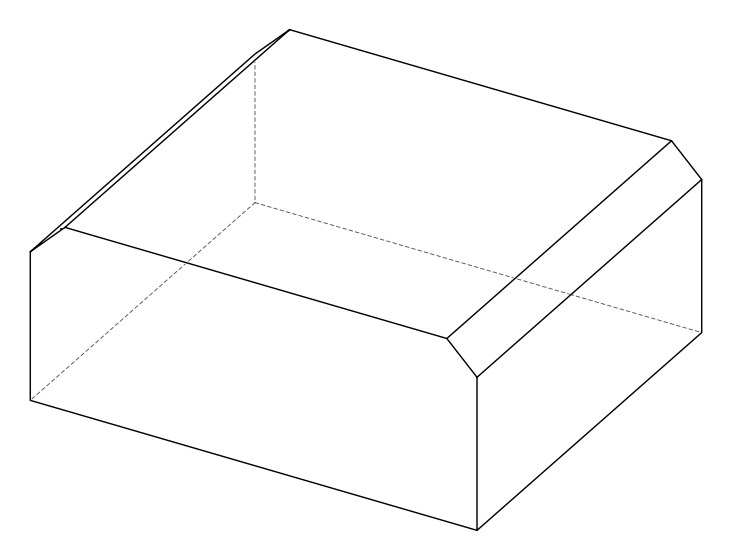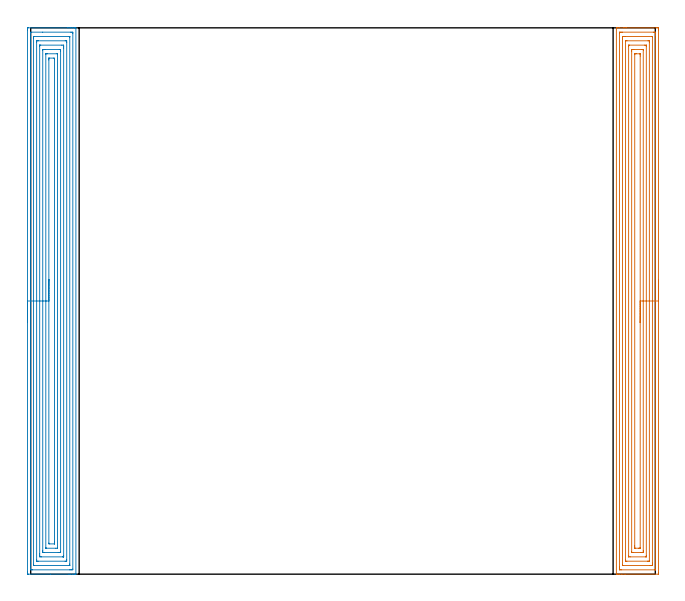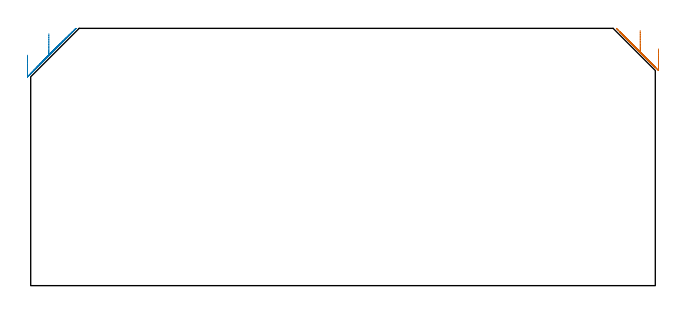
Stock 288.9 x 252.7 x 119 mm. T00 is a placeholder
(PLAN: 2 operations, 0 tool changes, 31.1 min)
(1 AREA_MILL | FG_CHAMFER_SURFACE | UGT0205_001 | 14.53 min | 48038 mm3)
(2 AREA_MILL_1 | FG_CHAMFER_SURFACE_1 | UGT0205_001 | 16.59 min | 63399 mm3)
(TOOL UGT0205_001 | Chamfer Mill 20 x 3 x 45 deg. | D20 FL50 Z2)
(OP 1 AREA_MILL)
G17 G21 G94 G90
T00 M6
G54
G17 G0 G90 X290.4 Y136.35 S1061 M3
G43 Z129. H0
Z109.5
G94 G1 Y136.312 Z108.628 F250.
Y136.198 Z107.764
Y136.009 Z106.912
Y135.747 Z106.08
Y135.413 Z105.274
Y135.01 Z104.5
Y134.541 Z103.764
Y134.01 Z103.072
Y133.421 Z102.429
Y132.778 Z101.84
Y132.086 Z101.308
Y131.35 Z100.84
Y130.576 Z100.437
Y129.77 Z100.103
Y128.938 Z99.841
Y128.086 Z99.652
Y127.222 Z99.538
Y126.35 Z99.5
Y0.597
X290.395 Y0.182 Z99.503
X290.391 Y0.01 Z99.506
X290.216 Y0. Z99.681
X274.909 Z114.986
X273.442 Z116.455
X272.259 Z117.635
X271.677 Z118.222
X271.376 Z118.523
X271.222 Y0.001 Z118.677
X270.94 Y0.01 Z118.952
X270.909 Y0.035 Z118.984
X270.904 Y0.051 Z118.99
X270.9 Y0.151 Z119.
Y252.549
X270.902 Y252.693 Z118.988
X270.912 Y252.7 Z118.979
X271.223 Z118.676
X271.66 Z118.239
X272.259 Z117.635
X274.325 Z115.572
X274.909 Z114.986
X275.5 Z114.395
X289.333 Z100.564
X289.924 Y252.696 Z99.973
X290.392 Y252.691 Z99.506
X290.395 Y252.578 Z99.503
X290.399 Y252.103 Z99.501
X290.4 Y251.622 Z99.5
Y126.35
X288.986 Z100.914
X288.985 Y2.172 Z100.915
X288.984 Y2.067 Z100.916
X288.981 Y2.017 Z100.919
X288.98 Y2.012 Z100.92
X288.962 Y2.007 Z100.938
X288.912 Y2.004 Z100.988
X288.534 Y2. Z101.366
X273.143 Z116.757
X272.635 Y2.002 Z117.265
X272.423 Y2.007 Z117.477
X272.328 Y2.01 Z117.572
X272.316 Y2.324 Z117.584
X272.315 Y2.381 Z117.585
X272.314 Y3.218 Z117.586
Y250.319
X272.316 Y250.528 Z117.584
X272.319 Y250.632 Z117.581
X272.321 Y250.676 Z117.579
X272.389 Y250.69 Z117.511
X272.768 Y250.698 Z117.132
X273.143 Y250.699 Z116.757
X273.649 Y250.7 Z116.251
X288.157 Z101.743
X288.665 Y250.698 Z101.235
X288.877 Y250.693 Z101.023
X288.972 Y250.69 Z100.928
X288.984 Y250.376 Z100.916
X288.985 Y250.319 Z100.915
X288.986 Y249.483 Z100.914
Y126.35
X287.572 Z102.328
X287.571 Y5.057 Z102.329
X287.57 Y4.757 Z102.33
X287.566 Y4.165 Z102.334
X287.564 Y4.024 Z102.336
X287.429 Y4.008 Z102.471
X287.274 Y4.004 Z102.626
X286.554 Y4. Z103.346
X286.391 Z103.509
X274.026 Y4.001 Z115.874
X273.863 Y4.005 Z116.037
X273.755 Y4.01 Z116.145
X273.734 Y4.016 Z116.166
X273.733 Y4.029 Z116.167
X273.73 Y4.065 Z116.17
X273.729 Y4.165 Z116.171
Y247.643
Y247.943
X273.734 Y248.535 Z116.166
X273.735 Y248.676 Z116.165
X273.871 Y248.692 Z116.029
X274.026 Y248.696 Z115.874
X274.746 Y248.7 Z115.154
X274.909 Z114.991
X287.274 Y248.699 Z102.626
X287.437 Y248.695 Z102.463
X287.545 Y248.69 Z102.355
X287.566 Y248.684 Z102.334
X287.568 Y248.671 Z102.332
X287.57 Y248.635 Z102.33
X287.571 Y248.535 Z102.329
X287.572 Y126.35 Z102.328
X286.157 Z103.743
Y6.185
X286.156 Y6.091 Z103.744
X286.153 Y6.034 Z103.747
X286.151 Y6.011 Z103.749
X286.131 Y6.008 Z103.769
X285.924 Y6.003 Z103.976
X285.508 Y6. Z104.392
X285.457 Z104.443
X275.741 Z114.159
X275.364 Y6.006 Z114.536
X275.177 Y6.01 Z114.723
X275.149 Y6.022 Z114.751
X275.146 Y6.052 Z114.754
X275.145 Y6.104 Z114.755
X275.143 Y6.604 Z114.757
Y6.84
Y246.516
X275.144 Y246.609 Z114.756
X275.147 Y246.666 Z114.753
X275.149 Y246.69 Z114.751
X275.169 Y246.692 Z114.731
X275.376 Y246.697 Z114.524
X275.792 Y246.7 Z114.108
X285.559 Z104.341
X285.936 Y246.694 Z103.964
X286.123 Y246.69 Z103.777
X286.151 Y246.678 Z103.749
X286.154 Y246.648 Z103.746
X286.156 Y246.596 Z103.744
X286.157 Y246.096 Z103.743
Y245.86
Y126.35
X284.743 Z105.157
Y8.504
X284.742 Y8.385 Z105.158
X284.738 Y8.145 Z105.162
X284.733 Y8.009 Z105.167
X284.701 Y8.006 Z105.199
X284.625 Y8.003 Z105.275
X284.359 Y8. Z105.541
X277.293 Z112.607
X276.676 Y8.004 Z113.224
X276.588 Y8.007 Z113.312
X276.568 Y8.009 Z113.332
X276.563 Y8.105 Z113.337
X276.559 Y8.265 Z113.341
X276.557 Y8.504 Z113.343
Y8.624
Y244.196
X276.558 Y244.316 Z113.342
X276.563 Y244.555 Z113.338
X276.567 Y244.691 Z113.333
X276.599 Y244.694 Z113.301
X276.676 Y244.697 Z113.224
X276.941 Y244.7 Z112.959
X284.007 Z105.893
X284.625 Y244.696 Z105.275
X284.712 Y244.693 Z105.188
X284.732 Y244.691 Z105.168
X284.737 Y244.595 Z105.163
X284.741 Y244.436 Z105.159
X284.743 Y244.196 Z105.157
Y244.076
Y126.35
X283.329 Z106.571
Y10.824
X283.327 Y10.408 Z106.573
X283.325 Y10.17 Z106.575
X283.322 Y10.053 Z106.578
X283.314 Y10.01 Z106.586
X283.257 Y10.005 Z106.643
X282.858 Y10.002 Z107.042
X282.378 Y10. Z107.522
X278.846 Z111.054
X278.442 Y10.001 Z111.458
X278.038 Y10.003 Z111.862
X277.985 Y10.007 Z111.915
X277.977 Y10.01 Z111.923
X277.974 Y10.015 Z111.926
X277.973 Y10.038 Z111.927
X277.971 Y10.122 Z111.929
Y10.249
Y241.876
X277.973 Y242.292 Z111.927
X277.975 Y242.53 Z111.925
X277.978 Y242.647 Z111.922
X277.986 Y242.69 Z111.914
X278.043 Y242.695 Z111.857
X278.442 Y242.698 Z111.458
X278.922 Y242.7 Z110.978
X282.454 Z107.446
X282.858 Y242.699 Z107.042
X283.262 Y242.697 Z106.638
X283.315 Y242.693 Z106.585
X283.323 Y242.69 Z106.577
X283.326 Y242.685 Z106.574
X283.328 Y242.662 Z106.572
X283.329 Y242.578 Z106.571
Y242.451
Y126.35
X281.915 Z107.985
X281.914 Y12.191 Z107.986
X281.913 Y12.088 Z107.987
X281.911 Y12.037 Z107.989
X281.909 Y12.019 Z107.991
X281.849 Y12.01 Z108.051
X281.471 Y12.003 Z108.429
X281.281 Y12. Z108.619
X279.514 Y12.001 Z110.386
X279.44 Y12.004 Z110.46
X279.426 Y12.007 Z110.474
X279.392 Y12.023 Z110.508
X279.387 Y12.129 Z110.513
X279.386 Y12.191 Z110.514
X279.385 Y13.023 Z110.515
Y240.509
X279.387 Y240.612 Z110.513
X279.389 Y240.663 Z110.511
X279.391 Y240.681 Z110.509
X279.451 Y240.69 Z110.449
X279.829 Y240.697 Z110.071
X280.019 Y240.7 Z109.881
X281.786 Y240.699 Z108.114
X281.861 Y240.696 Z108.039
X281.874 Y240.693 Z108.026
X281.908 Y240.677 Z107.992
X281.913 Y240.571 Z107.987
X281.914 Y240.509 Z107.986
X281.915 Y239.677 Z107.985
Y126.35
Y125.478 Z108.023
Y124.613 Z108.137
Y123.762 Z108.326
Y122.93 Z108.588
Y122.124 Z108.922
Y121.35 Z109.325
Y120.614 Z109.794
Y119.922 Z110.325
Y119.279 Z110.914
Y118.69 Z111.557
Y118.158 Z112.25
Y117.69 Z112.985
Y117.287 Z113.759
Y116.953 Z114.565
Y116.691 Z115.397
Y116.502 Z116.249
Y116.388 Z117.114
Y116.35 Z117.985
G0 Z129.
M5
M2
(OP 2 AREA_MILL_1)
G17 G21 G94 G90
T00 M6
G54
G17 G0 G90 X-1.5 Y116.35 S1061 M3
G43 Z129. H0
Z106.6
G94 G1 Y116.388 Z105.728 F250.
Y116.502 Z104.863
Y116.691 Z104.012
Y116.953 Z103.18
Y117.287 Z102.374
Y117.69 Z101.6
Y118.158 Z100.864
Y118.69 Z100.172
Y119.279 Z99.529
Y119.922 Z98.939
Y120.614 Z98.408
Y121.35 Z97.94
Y122.124 Z97.537
Y122.93 Z97.203
Y123.762 Z96.941
Y124.613 Z96.752
Y125.478 Z96.638
Y126.35 Z96.6
Y251.757
X-1.499 Y252.103 Z96.601
X-1.494 Y252.643 Z96.603
X-1.492 Y252.692 Z96.606
X-0.956 Y252.7 Z97.141
X17.098 Z115.192
X17.692 Z115.786
X18.279 Z116.376
X18.58 Z116.676
X19.167 Z117.263
X19.468 Z117.563
X20.071 Z118.17
X20.356 Z118.456
X20.532 Z118.631
X20.868 Y252.693 Z118.959
X20.897 Y252.69 Z118.988
X20.9 Y252.549 Z119.
Y0.151
X20.897 Y0.01 Z118.988
X20.868 Y0.007 Z118.959
X20.531 Y0. Z118.63
X20.071 Z118.17
X19.468 Z117.563
X18.279 Z116.376
X17.692 Z115.786
X9.183 Z107.28
X-0.956 Y0.001 Z97.141
X-1.176 Y0.003 Z96.921
X-1.492 Y0.008 Z96.606
X-1.494 Y0.057 Z96.603
X-1.499 Y0.597 Z96.601
X-1.5 Y1.143 Z96.6
Y126.35
X-0.086 Z98.014
X-0.085 Y250.336 Z98.015
X-0.068 Y250.69 Z98.032
X0.442 Y250.698 Z98.542
X5.547 Y250.7 Z103.647
X18.58 Z116.68
X19.091 Y250.698 Z117.191
X19.468 Y250.69 Z117.568
X19.485 Y250.319 Z117.585
Y250.302
Y2.364
X19.468 Y2.01 Z117.568
X18.958 Y2.002 Z117.058
X18.58 Y2. Z116.68
X18.071 Z116.171
X0.82 Z98.92
X0.309 Y2.002 Z98.409
X-0.068 Y2.01 Z98.032
X-0.085 Y2.381 Z98.015
X-0.086 Y2.398 Z98.014
Y126.35
X1.328 Z99.428
Y248.024
X1.33 Y248.535 Z99.43
X1.332 Y248.63 Z99.432
X1.335 Y248.676 Z99.435
X1.338 Y248.69 Z99.438
X1.38 Y248.693 Z99.48
X1.545 Y248.699 Z99.645
X17.856 Z115.956
X17.965 Y248.697 Z116.065
X18.052 Y248.691 Z116.152
X18.066 Y248.687 Z116.166
X18.068 Y248.683 Z116.168
X18.07 Y248.662 Z116.17
X18.071 Y248.535 Z116.171
Y248.154
Y4.676
X18.07 Y4.165 Z116.17
X18.068 Y4.07 Z116.168
X18.065 Y4.024 Z116.165
X18.062 Y4.01 Z116.162
X18.02 Y4.007 Z116.12
X17.855 Y4.001 Z115.955
X1.544 Z99.644
X1.434 Y4.003 Z99.534
X1.348 Y4.009 Z99.448
X1.334 Y4.013 Z99.434
X1.332 Y4.017 Z99.432
X1.33 Y4.038 Z99.43
X1.329 Y4.165 Z99.429
X1.328 Y4.545 Z99.428
Y126.35
X2.743 Z100.843
Y245.86
X2.749 Y246.598 Z100.849
X2.758 Y246.69 Z100.858
X2.856 Y246.695 Z100.956
X3.065 Y246.698 Z101.165
X3.484 Y246.7 Z101.584
X15.968 Z114.068
X16.354 Y246.698 Z114.454
X16.547 Y246.695 Z114.647
X16.638 Y246.69 Z114.738
X16.65 Y246.631 Z114.75
X16.657 Y246.008 Z114.757
Y245.86
Y6.84
X16.651 Y6.102 Z114.751
X16.642 Y6.01 Z114.742
X16.543 Y6.005 Z114.643
X16.334 Y6.002 Z114.434
X15.916 Y6. Z114.016
X3.432 Z101.532
X3.046 Y6.002 Z101.146
X2.853 Y6.005 Z100.953
X2.761 Y6.01 Z100.861
X2.75 Y6.069 Z100.85
X2.743 Y6.692 Z100.843
Y6.84
Y126.35
X4.157 Z102.257
Y244.292
X4.158 Y244.508 Z102.258
X4.162 Y244.651 Z102.262
X4.165 Y244.691 Z102.265
X4.178 Y244.695 Z102.278
X4.216 Y244.698 Z102.316
X4.372 Y244.7 Z102.472
X4.638 Z102.738
X14.407 Z112.507
X15.028 Y244.694 Z113.128
X15.228 Y244.69 Z113.328
X15.239 Y244.292 Z113.339
X15.242 Y244.076 Z113.342
X15.243 Y243.86 Z113.343
Y243.184
Y8.408
X15.242 Y8.192 Z113.342
X15.238 Y8.049 Z113.338
X15.235 Y8.009 Z113.335
X15.222 Y8.005 Z113.322
X15.183 Y8.002 Z113.283
X15.028 Y8. Z113.128
X14.761 Z112.861
X4.993 Z103.093
X4.372 Y8.006 Z102.472
X4.172 Y8.01 Z102.272
X4.161 Y8.408 Z102.261
X4.158 Y8.624 Z102.258
X4.157 Y8.84 Z102.257
Y9.516
Y126.35
X5.571 Z103.671
X5.572 Y242.292 Z103.672
X5.573 Y242.582 Z103.673
X5.575 Y242.654 Z103.675
X5.577 Y242.682 Z103.677
X5.607 Y242.69 Z103.707
X5.745 Y242.697 Z103.845
X6.148 Y242.699 Z104.248
X6.63 Y242.7 Z104.73
X13.252 Y242.699 Z111.352
X13.737 Y242.697 Z111.837
X13.812 Y242.69 Z111.912
X13.822 Y242.686 Z111.922
X13.824 Y242.663 Z111.924
X13.827 Y242.607 Z111.927
X13.828 Y242.292 Z111.928
X13.829 Y241.713 Z111.929
X13.828 Y10.408 Z111.928
X13.826 Y10.118 Z111.926
X13.824 Y10.046 Z111.924
X13.822 Y10.018 Z111.922
X13.792 Y10.01 Z111.892
X13.655 Y10.003 Z111.755
X13.252 Y10.001 Z111.352
X12.77 Y10. Z110.87
X6.148 Y10.001 Z104.248
X5.663 Y10.003 Z103.763
X5.588 Y10.01 Z103.688
X5.578 Y10.014 Z103.678
X5.575 Y10.037 Z103.675
X5.573 Y10.093 Z103.673
X5.571 Y10.408 Z103.671
Y10.987
Y126.35
X6.985 Z105.085
X6.986 Y240.559 Z105.086
X6.989 Y240.61 Z105.089
X6.995 Y240.69 Z105.095
X7.036 Y240.692 Z105.136
X7.734 Y240.699 Z105.834
X12.174 Y240.7 Z110.274
X12.364 Y240.697 Z110.464
X12.391 Y240.695 Z110.491
X12.402 Y240.691 Z110.502
X12.408 Y240.659 Z110.508
X12.413 Y240.559 Z110.513
X12.414 Y240.509 Z110.514
Y12.141
X12.411 Y12.09 Z110.511
X12.405 Y12.01 Z110.505
X12.364 Y12.008 Z110.464
X11.666 Y12.001 Z109.766
X7.226 Y12. Z105.326
X7.036 Y12.003 Z105.136
X7.009 Y12.005 Z105.109
X6.998 Y12.009 Z105.098
X6.992 Y12.041 Z105.092
X6.987 Y12.141 Z105.087
X6.986 Y12.191 Z105.086
X6.985 Y126.35 Z105.085
X8.399 Z106.499
X8.4 Y237.833 Z106.5
X8.401 Y238.245 Z106.501
X8.406 Y238.66 Z106.506
X8.413 Y238.691 Z106.513
X8.435 Y238.695 Z106.535
X8.488 Y238.699 Z106.588
X10.613 Y238.7 Z108.713
X10.994 Y238.684 Z109.094
X10.997 Y238.569 Z109.097
X11. Y238.311 Z109.1
Y14.867
X10.999 Y14.455 Z109.099
X10.993 Y14.04 Z109.093
X10.987 Y14.009 Z109.087
X10.965 Y14.005 Z109.065
X10.912 Y14.001 Z109.012
X8.787 Y14. Z106.887
X8.406 Y14.016 Z106.506
X8.403 Y14.131 Z106.503
X8.4 Y14.389 Z106.5
X8.399 Y126.35 Z106.499
Y127.222 Z106.537
Y128.086 Z106.651
Y128.938 Z106.84
Y129.77 Z107.103
Y130.576 Z107.436
Y131.35 Z107.839
Y132.086 Z108.308
Y132.778 Z108.839
Y133.421 Z109.428
Y134.01 Z110.072
Y134.541 Z110.764
Y135.01 Z111.499
Y135.413 Z112.273
Y135.747 Z113.079
Y136.009 Z113.911
Y136.198 Z114.763
Y136.312 Z115.628
Y136.35 Z116.499
G0 Z129.
M5
M2
